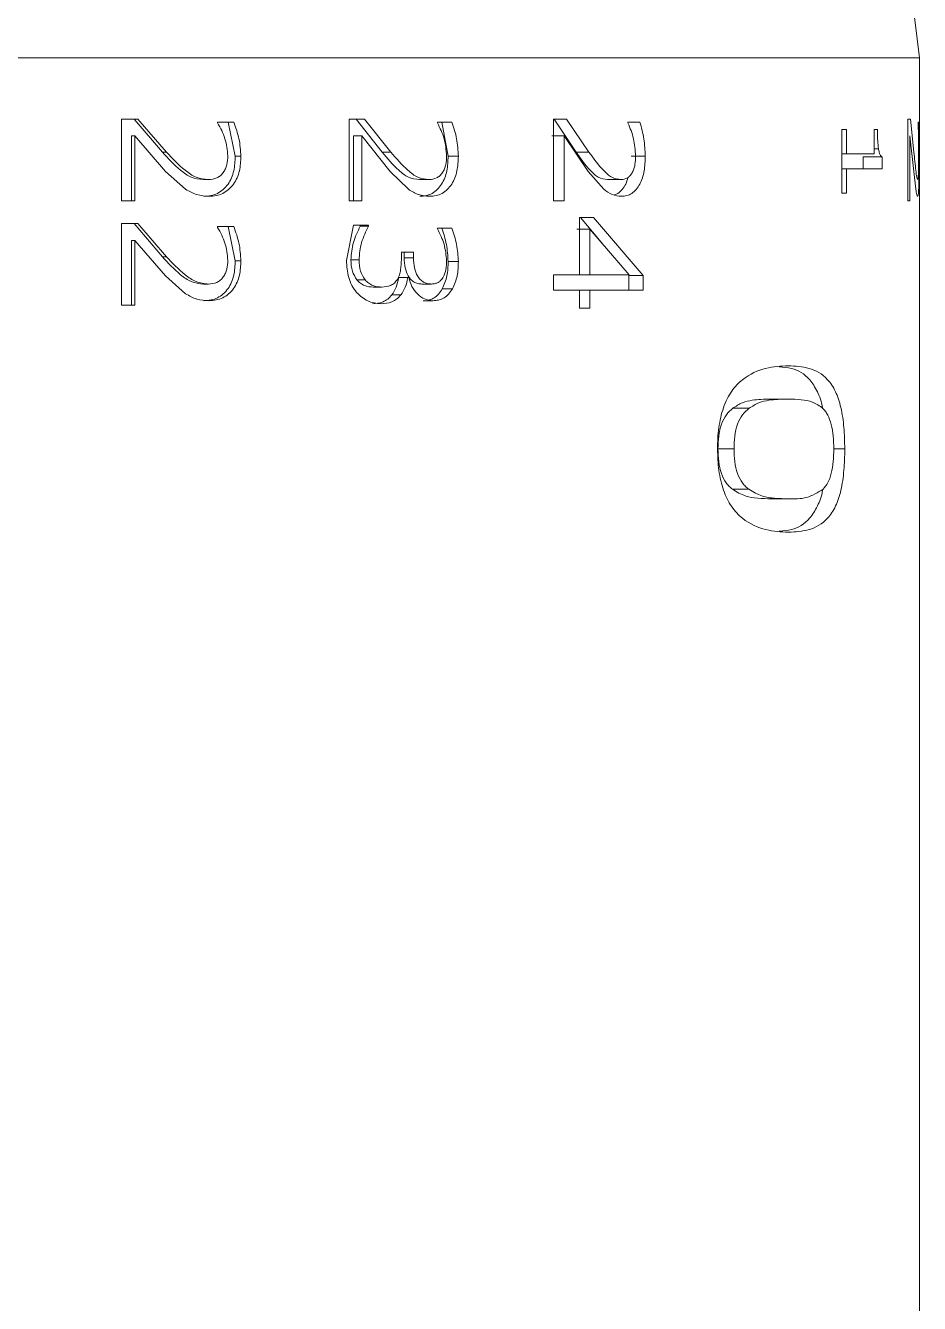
# Model space of a CAD drawing. Header units: inches. Extents: x 0.1 to 10.9, y 0 to 8.5.
# Drawn here: x 5.4373 to 5.6166, y 4.8738 to 5.1303 of the extents above; entities that cross this region are included whole.
import ezdxf

# ---------------------------------------------------------------- set-up
doc = ezdxf.new("R2010")
doc.units = ezdxf.units.IN
doc.header["$MEASUREMENT"] = 0

msp = doc.modelspace()

# ---------------------------------------------------------------- linework, layer by layer
at = {"color": 7, "linetype": 'Continuous', "lineweight": 0}
for p, q in [((5.61662, 5.12381), (5.61165, 5.16491)), ((5.61662, 5.12381), (5.33069, 5.12381)), ((5.61662, 4.78781), (5.61662, 5.12381)), ((5.45652, 5.11155), (5.45981, 5.11155)), ((5.45652, 5.09515), (5.45652, 5.11155)), ((5.45911, 5.11155), (5.46474, 5.10488)), ((5.45981, 5.11155), (5.46556, 5.10488)), ((5.50224, 5.11155), (5.5053, 5.11155)), ((5.50224, 5.09515), (5.50224, 5.11155)), ((5.50364, 5.11155), (5.50881, 5.10488)), ((5.5053, 5.11155), (5.51058, 5.10488)), ((5.54321, 5.11155), (5.54583, 5.11155)), ((5.54321, 5.09515), (5.54321, 5.11155)), ((5.54332, 5.11155), (5.54773, 5.10488)), ((5.54583, 5.11155), (5.55033, 5.10488)), ((5.61431, 5.11155), (5.6148, 5.11155)), ((5.61431, 5.09515), (5.61431, 5.11155)), ((5.6148, 5.11155), (5.61552, 5.10488)), ((5.47582, 5.11095), (5.47907, 5.11095)), ((5.47582, 5.11078), (5.47582, 5.11095)), ((5.47797, 5.11095), (5.47937, 5.10408)), ((5.51992, 5.11095), (5.52284, 5.11095)), ((5.51992, 5.11078), (5.51992, 5.11095)), ((5.52081, 5.11095), (5.52207, 5.10408)), ((5.55815, 5.11095), (5.56056, 5.11095)), ((5.55815, 5.11078), (5.55815, 5.11095)), ((5.60107, 5.10943), (5.60201, 5.10943)), ((5.60107, 5.09667), (5.60107, 5.10943)), ((5.60201, 5.10943), (5.60201, 5.10457)), ((5.60757, 5.10943), (5.60821, 5.10943)), ((5.60757, 5.10457), (5.60757, 5.10943)), ((5.61636, 5.11095), (5.61651, 5.11095)), ((5.61636, 5.11078), (5.61636, 5.11095)), ((5.45853, 5.10816), (5.45853, 5.09515)), ((5.45853, 5.10816), (5.45922, 5.10816)), ((5.45922, 5.10816), (5.45922, 5.09515)), ((5.46536, 5.10104), (5.45922, 5.10816)), ((5.5031, 5.10816), (5.5031, 5.09515)), ((5.5031, 5.10816), (5.50474, 5.10816)), ((5.50474, 5.10816), (5.50474, 5.09515)), ((5.51041, 5.10104), (5.50474, 5.10816)), ((5.54286, 5.10816), (5.54536, 5.10816)), ((5.54536, 5.10816), (5.54536, 5.09515)), ((5.55018, 5.10104), (5.54536, 5.10816)), ((5.61472, 5.10816), (5.61472, 5.09515)), ((5.6155, 5.10104), (5.61472, 5.10816)), ((5.46474, 5.10488), (5.46556, 5.10488)), ((5.47937, 5.10408), (5.4805, 5.10408)), ((5.50881, 5.10488), (5.51058, 5.10488)), ((5.52207, 5.10408), (5.52412, 5.10408)), ((5.54773, 5.10488), (5.55033, 5.10488)), ((5.55877, 5.10408), (5.56161, 5.10408)), ((5.60107, 5.10457), (5.60201, 5.10457)), ((5.60201, 5.10457), (5.60757, 5.10457)), ((5.60532, 5.10398), (5.60532, 5.10153)), ((5.60532, 5.10398), (5.60916, 5.10398)), ((5.60757, 5.1056), (5.6084, 5.1056)), ((5.60916, 5.10398), (5.60916, 5.10153)), ((5.60107, 5.10153), (5.60201, 5.10153)), ((5.60201, 5.10153), (5.60201, 5.09667)), ((5.60201, 5.10153), (5.60916, 5.10153)), ((5.4694, 5.09745), (5.46536, 5.10104)), ((5.47299, 5.0994), (5.47399, 5.0994)), ((5.5141, 5.09745), (5.51041, 5.10104)), ((5.51633, 5.0994), (5.51826, 5.0994)), ((5.55329, 5.09745), (5.55018, 5.10104)), ((5.55403, 5.0994), (5.55677, 5.0994)), ((5.6159, 5.09745), (5.6155, 5.10104)), ((5.60107, 5.09667), (5.60201, 5.09667)), ((5.45652, 5.09515), (5.45922, 5.09515)), ((5.50224, 5.09515), (5.50474, 5.09515)), ((5.54321, 5.09515), (5.54536, 5.09515)), ((5.61431, 5.09515), (5.61472, 5.09515)), ((5.54842, 5.09181), (5.55125, 5.09181)), ((5.54842, 5.08026), (5.54842, 5.09181)), ((5.54863, 5.09181), (5.5531, 5.08644)), ((5.55125, 5.09181), (5.56118, 5.08013)), ((5.45652, 5.09059), (5.45981, 5.09059)), ((5.45652, 5.07419), (5.45652, 5.09059)), ((5.45911, 5.09059), (5.46474, 5.08392)), ((5.45981, 5.09059), (5.46556, 5.08392)), ((5.47582, 5.08998), (5.47907, 5.08998)), ((5.47582, 5.08982), (5.47582, 5.08998)), ((5.47797, 5.08998), (5.47937, 5.08311)), ((5.50168, 5.08319), (5.50307, 5.09029)), ((5.50307, 5.09029), (5.50612, 5.09029)), ((5.50445, 5.09029), (5.50445, 5.09005)), ((5.50612, 5.09005), (5.50445, 5.09005)), ((5.50612, 5.09029), (5.50612, 5.09005)), ((5.51992, 5.08968), (5.52282, 5.08968)), ((5.51992, 5.08952), (5.51992, 5.08968)), ((5.5479, 5.08945), (5.5505, 5.08945)), ((5.5505, 5.08945), (5.5505, 5.08026)), ((5.55842, 5.08026), (5.5505, 5.08945)), ((5.45853, 5.0872), (5.45853, 5.07419)), ((5.45853, 5.0872), (5.45922, 5.0872)), ((5.45922, 5.0872), (5.45922, 5.07419)), ((5.46536, 5.08008), (5.45922, 5.0872)), ((5.46474, 5.08392), (5.46556, 5.08392)), ((5.50419, 5.08328), (5.50255, 5.08328)), ((5.51269, 5.08482), (5.51511, 5.08482)), ((5.51269, 5.08337), (5.51269, 5.08482)), ((5.51325, 5.08482), (5.51325, 5.08371)), ((5.51511, 5.08371), (5.51325, 5.08371)), ((5.51511, 5.08482), (5.51511, 5.08371)), ((5.47937, 5.08311), (5.4805, 5.08311)), ((5.52412, 5.08294), (5.52207, 5.08294)), ((5.4694, 5.07649), (5.46536, 5.08008)), ((5.47299, 5.07844), (5.47399, 5.07844)), ((5.50541, 5.07929), (5.50375, 5.07929)), ((5.51399, 5.07973), (5.51215, 5.07973)), ((5.51399, 5.07973), (5.51419, 5.07973)), ((5.51876, 5.07844), (5.51682, 5.07844)), ((5.54321, 5.08026), (5.54842, 5.08026)), ((5.54321, 5.07722), (5.54321, 5.08026)), ((5.54842, 5.08026), (5.5505, 5.08026)), ((5.5505, 5.08026), (5.55842, 5.08026)), ((5.55835, 5.08013), (5.55835, 5.07722)), ((5.55835, 5.08013), (5.56118, 5.08013)), ((5.56118, 5.08013), (5.56118, 5.07722)), ((5.50879, 5.07783), (5.50706, 5.07783)), ((5.5126, 5.07626), (5.51079, 5.07626)), ((5.52293, 5.07745), (5.5209, 5.07745)), ((5.54321, 5.07722), (5.54842, 5.07722)), ((5.54842, 5.07358), (5.54842, 5.07722)), ((5.54842, 5.07722), (5.5505, 5.07722)), ((5.5505, 5.07722), (5.5505, 5.07358)), ((5.5505, 5.07722), (5.56118, 5.07722)), ((5.45652, 5.07419), (5.45922, 5.07419)), ((5.51901, 5.0751), (5.51707, 5.0751)), ((5.54842, 5.07358), (5.5505, 5.07358)), ((5.58686, 5.05536), (5.5903, 5.05536)), ((5.57917, 5.0535), (5.58245, 5.0535)), ((5.57621, 5.04534), (5.57943, 5.04534)), ((5.60164, 5.04534), (5.59944, 5.04534)), ((5.57911, 5.03724), (5.58239, 5.03724)), ((5.58688, 5.03531), (5.59033, 5.03531))]:
    msp.add_line(p, q, dxfattribs=at)
for points, knots in [([(5.47787, 5.10416), (5.47776, 5.10533), (5.47752, 5.10769), (5.47639, 5.10975), (5.47582, 5.11078)], [0, 0, 0, 0, 0.499757, 1, 1, 1, 1]), ([(5.47907, 5.11095), (5.47947, 5.10984), (5.48027, 5.10762), (5.48042, 5.10526), (5.4805, 5.10408)], [0, 0, 0, 0, 0.500032, 1, 1, 1, 1]), ([(5.52176, 5.10416), (5.52166, 5.10533), (5.52145, 5.10769), (5.52043, 5.10975), (5.51992, 5.11078)], [0, 0, 0, 0, 0.499757, 1, 1, 1, 1]), ([(5.52284, 5.11095), (5.5232, 5.10984), (5.52392, 5.10762), (5.52405, 5.10526), (5.52412, 5.10408)], [0, 0, 0, 0, 0.500032, 1, 1, 1, 1]), ([(5.55967, 5.10416), (5.55959, 5.10533), (5.55941, 5.10769), (5.55857, 5.10975), (5.55815, 5.11078)], [0, 0, 0, 0, 0.499757, 1, 1, 1, 1]), ([(5.56056, 5.11095), (5.56085, 5.10984), (5.56145, 5.10762), (5.56156, 5.10526), (5.56161, 5.10408)], [0, 0, 0, 0, 0.500032, 1, 1, 1, 1]), ([(5.60821, 5.10943), (5.60821, 5.10866), (5.60823, 5.10735), (5.60835, 5.10611), (5.6084, 5.1056)], [0, 0, 0, 0, 0.586254, 1, 1, 1, 1]), ([(5.61646, 5.10416), (5.61646, 5.10533), (5.61645, 5.10769), (5.61639, 5.10975), (5.61636, 5.11078)], [0, 0, 0, 0, 0.499757, 1, 1, 1, 1]), ([(5.61651, 5.11095), (5.61652, 5.10984), (5.61655, 5.10762), (5.61655, 5.10526), (5.61655, 5.10408)], [0, 0, 0, 0, 0.500032, 1, 1, 1, 1]), ([(5.46474, 5.10488), (5.46591, 5.10363), (5.46766, 5.10176), (5.47047, 5.09969), (5.47215, 5.0995), (5.47299, 5.0994)], [0, 0, 0, 0, 0.502763, 0.752341, 1, 1, 1, 1]), ([(5.46556, 5.10488), (5.46675, 5.10363), (5.46855, 5.10175), (5.47142, 5.09969), (5.47313, 5.0995), (5.47399, 5.0994)], [0, 0, 0, 0, 0.501076, 0.750863, 1, 1, 1, 1]), ([(5.47937, 5.10408), (5.47932, 5.1031), (5.47923, 5.10114), (5.47827, 5.09882), (5.477, 5.09738), (5.47583, 5.09659), (5.4745, 5.09614), (5.47357, 5.09608), (5.47309, 5.09606)], [0, 0, 0, 0, 0.252449, 0.503063, 0.630395, 0.752445, 0.87283, 1, 1, 1, 1]), ([(5.47399, 5.0994), (5.47457, 5.09945), (5.47542, 5.09953), (5.4764, 5.10015), (5.47699, 5.10079), (5.47743, 5.10156), (5.4778, 5.10268), (5.47784, 5.10357), (5.47787, 5.10416)], [0, 0, 0, 0, 0.249421, 0.372272, 0.499385, 0.621869, 0.74984, 1, 1, 1, 1]), ([(5.4805, 5.10408), (5.48045, 5.10309), (5.48036, 5.10113), (5.47937, 5.09882), (5.47808, 5.09738), (5.47689, 5.09659), (5.47553, 5.09613), (5.47458, 5.09608), (5.47409, 5.09606)], [0, 0, 0, 0, 0.250225, 0.499474, 0.626932, 0.749688, 0.871298, 1, 1, 1, 1]), ([(5.50881, 5.10488), (5.50989, 5.10363), (5.51149, 5.10176), (5.51405, 5.09969), (5.51557, 5.0995), (5.51633, 5.0994)], [0, 0, 0, 0, 0.502763, 0.752341, 1, 1, 1, 1]), ([(5.51058, 5.10488), (5.51168, 5.10363), (5.51332, 5.10175), (5.51593, 5.09969), (5.51749, 5.0995), (5.51826, 5.0994)], [0, 0, 0, 0, 0.501076, 0.750863, 1, 1, 1, 1]), ([(5.52207, 5.10408), (5.52203, 5.1031), (5.52195, 5.10114), (5.52108, 5.09882), (5.51995, 5.09738), (5.51889, 5.09659), (5.51769, 5.09614), (5.51685, 5.09608), (5.51642, 5.09606)], [0, 0, 0, 0, 0.2524485, 0.5030628, 0.6303949, 0.7524448, 0.8728303, 1, 1, 1, 1]), ([(5.51826, 5.0994), (5.51878, 5.09945), (5.51956, 5.09953), (5.52044, 5.10015), (5.52097, 5.10079), (5.52137, 5.10156), (5.5217, 5.10268), (5.52174, 5.10357), (5.52176, 5.10416)], [0, 0, 0, 0, 0.2494209, 0.3722717, 0.4993849, 0.6218691, 0.7498395, 1, 1, 1, 1]), ([(5.52412, 5.10408), (5.52408, 5.10309), (5.524, 5.10113), (5.52311, 5.09882), (5.52195, 5.09738), (5.52088, 5.09659), (5.51965, 5.09613), (5.51879, 5.09608), (5.51835, 5.09606)], [0, 0, 0, 0, 0.250225, 0.499474, 0.626932, 0.749688, 0.871298, 1, 1, 1, 1]), ([(5.54773, 5.10488), (5.54863, 5.10363), (5.54999, 5.10176), (5.55213, 5.09969), (5.5534, 5.0995), (5.55403, 5.0994)], [0, 0, 0, 0, 0.5027634, 0.7523411, 1, 1, 1, 1]), ([(5.55033, 5.10488), (5.55126, 5.10363), (5.55264, 5.10175), (5.55483, 5.09969), (5.55613, 5.0995), (5.55677, 5.0994)], [0, 0, 0, 0, 0.501076, 0.750863, 1, 1, 1, 1]), ([(5.55677, 5.0994), (5.55721, 5.09945), (5.55785, 5.09953), (5.55858, 5.10015), (5.55902, 5.10079), (5.55935, 5.10156), (5.55962, 5.10268), (5.55965, 5.10357), (5.55967, 5.10416)], [0, 0, 0, 0, 0.249421, 0.372272, 0.499385, 0.621869, 0.74984, 1, 1, 1, 1]), ([(5.56161, 5.10408), (5.56158, 5.10309), (5.56151, 5.10113), (5.56078, 5.09882), (5.55983, 5.09738), (5.55894, 5.09659), (5.55793, 5.09613), (5.55722, 5.09608), (5.55685, 5.09606)], [0, 0, 0, 0, 0.250225, 0.499474, 0.626932, 0.749688, 0.871298, 1, 1, 1, 1]), ([(5.6084, 5.1056), (5.60845, 5.10535), (5.60854, 5.1049), (5.60871, 5.10437), (5.60893, 5.10408), (5.60908, 5.10402), (5.60916, 5.10398)], [0, 0, 0, 0, 0.26977, 0.499699, 0.721463, 1, 1, 1, 1]), ([(5.61552, 5.10488), (5.61565, 5.10363), (5.61583, 5.10175), (5.61608, 5.09969), (5.6162, 5.0995), (5.61626, 5.0994)], [0, 0, 0, 0, 0.501076, 0.750863, 1, 1, 1, 1]), ([(5.61626, 5.0994), (5.61629, 5.09945), (5.61634, 5.09953), (5.61639, 5.10015), (5.61642, 5.10079), (5.61644, 5.10156), (5.61646, 5.10268), (5.61646, 5.10357), (5.61646, 5.10416)], [0, 0, 0, 0, 0.249421, 0.372272, 0.499385, 0.621869, 0.74984, 1, 1, 1, 1]), ([(5.61655, 5.10408), (5.61655, 5.10309), (5.61655, 5.10113), (5.61652, 5.09882), (5.61647, 5.09738), (5.61642, 5.09659), (5.61635, 5.09613), (5.61629, 5.09608), (5.61626, 5.09606)], [0, 0, 0, 0, 0.250225, 0.499474, 0.626932, 0.749688, 0.871298, 1, 1, 1, 1]), ([(5.55811, 5.0998), (5.558, 5.09935), (5.55776, 5.09843), (5.55702, 5.09739), (5.55624, 5.09663), (5.55566, 5.09641), (5.55542, 5.09632)], [0, 0, 0, 0, 0.265646, 0.541357, 0.805629, 1, 1, 1, 1]), ([(5.47409, 5.09606), (5.47326, 5.09611), (5.4716, 5.09621), (5.47014, 5.09704), (5.4694, 5.09745)], [0, 0, 0, 0, 0.499617, 1, 1, 1, 1]), ([(5.51835, 5.09606), (5.5176, 5.09611), (5.5161, 5.09621), (5.51476, 5.09704), (5.5141, 5.09745)], [0, 0, 0, 0, 0.499617, 1, 1, 1, 1]), ([(5.55685, 5.09606), (5.55622, 5.09611), (5.55497, 5.09621), (5.55385, 5.09704), (5.55329, 5.09745)], [0, 0, 0, 0, 0.499617, 1, 1, 1, 1]), ([(5.61626, 5.09606), (5.61621, 5.09611), (5.61609, 5.09621), (5.61597, 5.09704), (5.6159, 5.09745)], [0, 0, 0, 0, 0.4996171, 1, 1, 1, 1]), ([(5.47787, 5.0832), (5.47776, 5.08437), (5.47752, 5.08673), (5.47639, 5.08879), (5.47582, 5.08982)], [0, 0, 0, 0, 0.4997574, 1, 1, 1, 1]), ([(5.47907, 5.08998), (5.47947, 5.08888), (5.48027, 5.08666), (5.48042, 5.0843), (5.4805, 5.08311)], [0, 0, 0, 0, 0.500032, 1, 1, 1, 1]), ([(5.50445, 5.09005), (5.50392, 5.08898), (5.50287, 5.08686), (5.50266, 5.08447), (5.50255, 5.08328)], [0, 0, 0, 0, 0.5052496, 1, 1, 1, 1]), ([(5.50612, 5.09005), (5.50558, 5.08898), (5.50451, 5.08687), (5.50429, 5.08447), (5.50419, 5.08328)], [0, 0, 0, 0, 0.506063, 1, 1, 1, 1]), ([(5.52176, 5.08307), (5.52166, 5.08421), (5.52144, 5.08651), (5.52043, 5.08851), (5.51992, 5.08952)], [0, 0, 0, 0, 0.495996, 1, 1, 1, 1]), ([(5.5208, 5.08968), (5.52115, 5.08859), (5.52186, 5.08642), (5.522, 5.0841), (5.52207, 5.08294)], [0, 0, 0, 0, 0.499621, 1, 1, 1, 1]), ([(5.52282, 5.08968), (5.52318, 5.08859), (5.52391, 5.08643), (5.52405, 5.0841), (5.52412, 5.08294)], [0, 0, 0, 0, 0.500065, 1, 1, 1, 1]), ([(5.46474, 5.08392), (5.46591, 5.08267), (5.46766, 5.08079), (5.47047, 5.07873), (5.47215, 5.07853), (5.47299, 5.07844)], [0, 0, 0, 0, 0.502763, 0.752341, 1, 1, 1, 1]), ([(5.46556, 5.08392), (5.46675, 5.08266), (5.46855, 5.08079), (5.47142, 5.07872), (5.47313, 5.07853), (5.47399, 5.07844)], [0, 0, 0, 0, 0.501076, 0.750863, 1, 1, 1, 1]), ([(5.50255, 5.08328), (5.5026, 5.08251), (5.50269, 5.08106), (5.50341, 5.07986), (5.50375, 5.07929)], [0, 0, 0, 0, 0.531705, 1, 1, 1, 1]), ([(5.50419, 5.08328), (5.50424, 5.08251), (5.50433, 5.08106), (5.50506, 5.07985), (5.50541, 5.07929)], [0, 0, 0, 0, 0.531183, 1, 1, 1, 1]), ([(5.51191, 5.07938), (5.51206, 5.07968), (5.51237, 5.08028), (5.51263, 5.08165), (5.51267, 5.08268), (5.51269, 5.08337)], [0, 0, 0, 0, 0.252086, 0.499724, 1, 1, 1, 1]), ([(5.51325, 5.08371), (5.51329, 5.08303), (5.51335, 5.08177), (5.51387, 5.08027), (5.51454, 5.07932), (5.51521, 5.0788), (5.51599, 5.0785), (5.51653, 5.07846), (5.51682, 5.07844)], [0, 0, 0, 0, 0.272457, 0.503314, 0.630643, 0.75269, 0.86648, 1, 1, 1, 1]), ([(5.51511, 5.08371), (5.51515, 5.08303), (5.51522, 5.08176), (5.51575, 5.08026), (5.51644, 5.07932), (5.51712, 5.0788), (5.51791, 5.0785), (5.51847, 5.07846), (5.51876, 5.07844)], [0, 0, 0, 0, 0.270766, 0.499728, 0.627091, 0.749832, 0.864823, 1, 1, 1, 1]), ([(5.47937, 5.08311), (5.47932, 5.08213), (5.47923, 5.08018), (5.47827, 5.07786), (5.477, 5.07642), (5.47583, 5.07563), (5.4745, 5.07517), (5.47357, 5.07512), (5.47309, 5.0751)], [0, 0, 0, 0, 0.252449, 0.503063, 0.630395, 0.752445, 0.87283, 1, 1, 1, 1]), ([(5.47399, 5.07844), (5.47457, 5.07849), (5.47542, 5.07857), (5.4764, 5.07919), (5.47699, 5.07983), (5.47743, 5.08059), (5.4778, 5.08172), (5.47784, 5.08261), (5.47787, 5.0832)], [0, 0, 0, 0, 0.249421, 0.372272, 0.499385, 0.621869, 0.74984, 1, 1, 1, 1]), ([(5.4805, 5.08311), (5.48045, 5.08213), (5.48036, 5.08017), (5.47937, 5.07786), (5.47808, 5.07641), (5.47689, 5.07563), (5.47553, 5.07517), (5.47458, 5.07512), (5.47409, 5.0751)], [0, 0, 0, 0, 0.2502252, 0.4994744, 0.6269322, 0.7496877, 0.8712984, 1, 1, 1, 1]), ([(5.50371, 5.07676), (5.50337, 5.07721), (5.5027, 5.07811), (5.50187, 5.08028), (5.50176, 5.08202), (5.50168, 5.08319)], [0, 0, 0, 0, 0.250187, 0.500448, 1, 1, 1, 1]), ([(5.52207, 5.08294), (5.52205, 5.08197), (5.52201, 5.08004), (5.52127, 5.07831), (5.5209, 5.07745)], [0, 0, 0, 0, 0.501767, 1, 1, 1, 1]), ([(5.5211, 5.07983), (5.52131, 5.08034), (5.52174, 5.08136), (5.52175, 5.0825), (5.52176, 5.08307)], [0, 0, 0, 0, 0.498896, 1, 1, 1, 1]), ([(5.52412, 5.08294), (5.5241, 5.08197), (5.52407, 5.08004), (5.52331, 5.07831), (5.52293, 5.07745)], [0, 0, 0, 0, 0.501032, 1, 1, 1, 1]), ([(5.50375, 5.07929), (5.50399, 5.07904), (5.50444, 5.07858), (5.50554, 5.07792), (5.50645, 5.07787), (5.50706, 5.07783)], [0, 0, 0, 0, 0.266889, 0.502285, 1, 1, 1, 1]), ([(5.50541, 5.07929), (5.50565, 5.07904), (5.50612, 5.07858), (5.50724, 5.07792), (5.50816, 5.07787), (5.50879, 5.07783)], [0, 0, 0, 0, 0.265543, 0.500692, 1, 1, 1, 1]), ([(5.50879, 5.07783), (5.50939, 5.07787), (5.51029, 5.07793), (5.51133, 5.07861), (5.51171, 5.07912), (5.51191, 5.07938)], [0, 0, 0, 0, 0.499616, 0.744062, 1, 1, 1, 1]), ([(5.51215, 5.07973), (5.51202, 5.07907), (5.51176, 5.07782), (5.51111, 5.07677), (5.51079, 5.07626)], [0, 0, 0, 0, 0.519282, 1, 1, 1, 1]), ([(5.51399, 5.07973), (5.51385, 5.07907), (5.51359, 5.07782), (5.51292, 5.07677), (5.5126, 5.07626)], [0, 0, 0, 0, 0.518285, 1, 1, 1, 1]), ([(5.51901, 5.0751), (5.51845, 5.07516), (5.51731, 5.07529), (5.51586, 5.07639), (5.51472, 5.07787), (5.51437, 5.07911), (5.51419, 5.07973)], [0, 0, 0, 0, 0.249905, 0.499756, 0.750049, 1, 1, 1, 1]), ([(5.51876, 5.07844), (5.51901, 5.07846), (5.51947, 5.0785), (5.52012, 5.07875), (5.52067, 5.0792), (5.52095, 5.07961), (5.5211, 5.07983)], [0, 0, 0, 0, 0.269871, 0.50161, 0.734841, 1, 1, 1, 1]), ([(5.47409, 5.0751), (5.47326, 5.07515), (5.4716, 5.07524), (5.47014, 5.07608), (5.4694, 5.07649)], [0, 0, 0, 0, 0.499617, 1, 1, 1, 1]), ([(5.50861, 5.07449), (5.50769, 5.07458), (5.50584, 5.07476), (5.50442, 5.07609), (5.50371, 5.07676)], [0, 0, 0, 0, 0.50013, 1, 1, 1, 1]), ([(5.51079, 5.07626), (5.51052, 5.07597), (5.51, 5.07541), (5.50871, 5.07461), (5.50762, 5.07454), (5.50689, 5.07449)], [0, 0, 0, 0, 0.258809, 0.502425, 1, 1, 1, 1]), ([(5.5126, 5.07626), (5.51233, 5.07597), (5.51179, 5.07541), (5.51047, 5.07461), (5.50936, 5.07454), (5.50861, 5.07449)], [0, 0, 0, 0, 0.257452, 0.500796, 1, 1, 1, 1]), ([(5.5209, 5.07745), (5.52067, 5.07709), (5.52021, 5.07639), (5.5193, 5.07561), (5.5186, 5.07537), (5.51826, 5.07525)], [0, 0, 0, 0, 0.346862, 0.681048, 1, 1, 1, 1]), ([(5.52293, 5.07745), (5.52269, 5.07709), (5.52223, 5.07639), (5.52127, 5.07562), (5.52018, 5.07516), (5.5194, 5.07512), (5.51901, 5.0751)], [0, 0, 0, 0, 0.253955, 0.499903, 0.749753, 1, 1, 1, 1]), ([(5.57611, 5.04534), (5.57612, 5.04606), (5.57614, 5.04749), (5.57643, 5.05033), (5.57717, 5.05375), (5.57888, 5.05712), (5.58181, 5.06009), (5.58584, 5.0618), (5.58881, 5.06197), (5.5903, 5.06205)], [0, 0, 0, 0, 0.062651, 0.125276, 0.250128, 0.374852, 0.499804, 0.749563, 1, 1, 1, 1]), ([(5.58849, 5.06183), (5.58932, 5.06176), (5.59155, 5.06159), (5.59418, 5.0601), (5.59615, 5.05701), (5.59701, 5.05487), (5.5972, 5.05354), (5.59721, 5.0535)], [0, 0, 0, 0, 0.229623, 0.610403, 0.808224, 0.993964, 1, 1, 1, 1]), ([(5.5903, 5.06205), (5.59172, 5.06196), (5.59456, 5.0618), (5.59774, 5.06011), (5.59982, 5.05708), (5.60095, 5.05372), (5.60155, 5.04965), (5.60161, 5.04678), (5.60164, 5.04534)], [0, 0, 0, 0, 0.249347, 0.498929, 0.628792, 0.749703, 0.874971, 1, 1, 1, 1]), ([(5.58686, 5.05536), (5.58618, 5.05535), (5.58495, 5.05533), (5.58302, 5.05514), (5.5811, 5.05475), (5.57981, 5.05392), (5.57917, 5.0535)], [0, 0, 0, 0, 0.272485, 0.499987, 0.749916, 1, 1, 1, 1]), ([(5.5903, 5.05536), (5.58961, 5.05535), (5.58835, 5.05533), (5.58639, 5.05514), (5.58442, 5.05475), (5.58311, 5.05392), (5.58245, 5.0535)], [0, 0, 0, 0, 0.272649, 0.500274, 0.750253, 1, 1, 1, 1]), ([(5.59727, 5.05347), (5.59658, 5.05396), (5.59521, 5.05494), (5.59286, 5.05526), (5.59118, 5.05533), (5.5903, 5.05536)], [0, 0, 0, 0, 0.325357, 0.644826, 1, 1, 1, 1]), ([(5.57917, 5.0535), (5.57873, 5.05312), (5.57786, 5.05234), (5.57683, 5.05038), (5.57627, 5.04793), (5.57623, 5.0462), (5.57621, 5.04534)], [0, 0, 0, 0, 0.248028, 0.497045, 0.747793, 1, 1, 1, 1]), ([(5.58245, 5.0535), (5.582, 5.05312), (5.58111, 5.05234), (5.58006, 5.05039), (5.57949, 5.04793), (5.57945, 5.0462), (5.57943, 5.04534)], [0, 0, 0, 0, 0.250209, 0.499842, 0.749528, 1, 1, 1, 1]), ([(5.59944, 5.04534), (5.59942, 5.04619), (5.59939, 5.0479), (5.59899, 5.05033), (5.59838, 5.05193), (5.59777, 5.0529), (5.59744, 5.05328), (5.59727, 5.05347)], [0, 0, 0, 0, 0.250235, 0.499898, 0.749422, 0.874667, 1, 1, 1, 1]), ([(5.59033, 5.02863), (5.58884, 5.02871), (5.58587, 5.02888), (5.5818, 5.03056), (5.57887, 5.03359), (5.57719, 5.03697), (5.57625, 5.04102), (5.57616, 5.0439), (5.57611, 5.04534)], [0, 0, 0, 0, 0.250488, 0.500302, 0.629631, 0.750037, 0.874893, 1, 1, 1, 1]), ([(5.57621, 5.04534), (5.57623, 5.04449), (5.57628, 5.04279), (5.57682, 5.04036), (5.57766, 5.03875), (5.57846, 5.03778), (5.57889, 5.03742), (5.57911, 5.03724)], [0, 0, 0, 0, 0.251952, 0.502709, 0.751596, 0.875917, 1, 1, 1, 1]), ([(5.57943, 5.04534), (5.57945, 5.04449), (5.5795, 5.04278), (5.58005, 5.04035), (5.58091, 5.03875), (5.58172, 5.03778), (5.58217, 5.03742), (5.58239, 5.03724)], [0, 0, 0, 0, 0.250253, 0.499973, 0.749427, 0.874667, 1, 1, 1, 1]), ([(5.60164, 5.04534), (5.60163, 5.04462), (5.60162, 5.04319), (5.60144, 5.04035), (5.60096, 5.037), (5.59984, 5.03364), (5.59777, 5.03062), (5.59459, 5.02888), (5.59175, 5.02871), (5.59033, 5.02863)], [0, 0, 0, 0, 0.062656, 0.125283, 0.250134, 0.369792, 0.499748, 0.749555, 1, 1, 1, 1]), ([(5.59729, 5.03727), (5.59762, 5.03766), (5.59828, 5.03845), (5.599, 5.04039), (5.59939, 5.0428), (5.59942, 5.04449), (5.59944, 5.04534)], [0, 0, 0, 0, 0.250242, 0.499923, 0.749657, 1, 1, 1, 1]), ([(5.57911, 5.03724), (5.57997, 5.03673), (5.58166, 5.03573), (5.58431, 5.03541), (5.58599, 5.03535), (5.58688, 5.03531)], [0, 0, 0, 0, 0.326544, 0.643315, 1, 1, 1, 1]), ([(5.58239, 5.03724), (5.58327, 5.03673), (5.585, 5.03573), (5.5877, 5.03541), (5.58942, 5.03535), (5.59033, 5.03531)], [0, 0, 0, 0, 0.326711, 0.643523, 1, 1, 1, 1]), ([(5.59722, 5.03723), (5.59721, 5.03718), (5.59702, 5.03585), (5.59616, 5.03369), (5.59419, 5.03062), (5.59156, 5.02909), (5.58933, 5.02891), (5.58849, 5.02885)], [0, 0, 0, 0, 0.008109, 0.191827, 0.390117, 0.769444, 1, 1, 1, 1]), ([(5.59033, 5.03531), (5.59158, 5.0353), (5.59407, 5.03526), (5.59622, 5.0366), (5.59729, 5.03727)], [0, 0, 0, 0, 0.50116, 1, 1, 1, 1])]:
    msp.add_open_spline(points, degree=3, knots=knots, dxfattribs=at)

doc.saveas('drawing.dxf')
